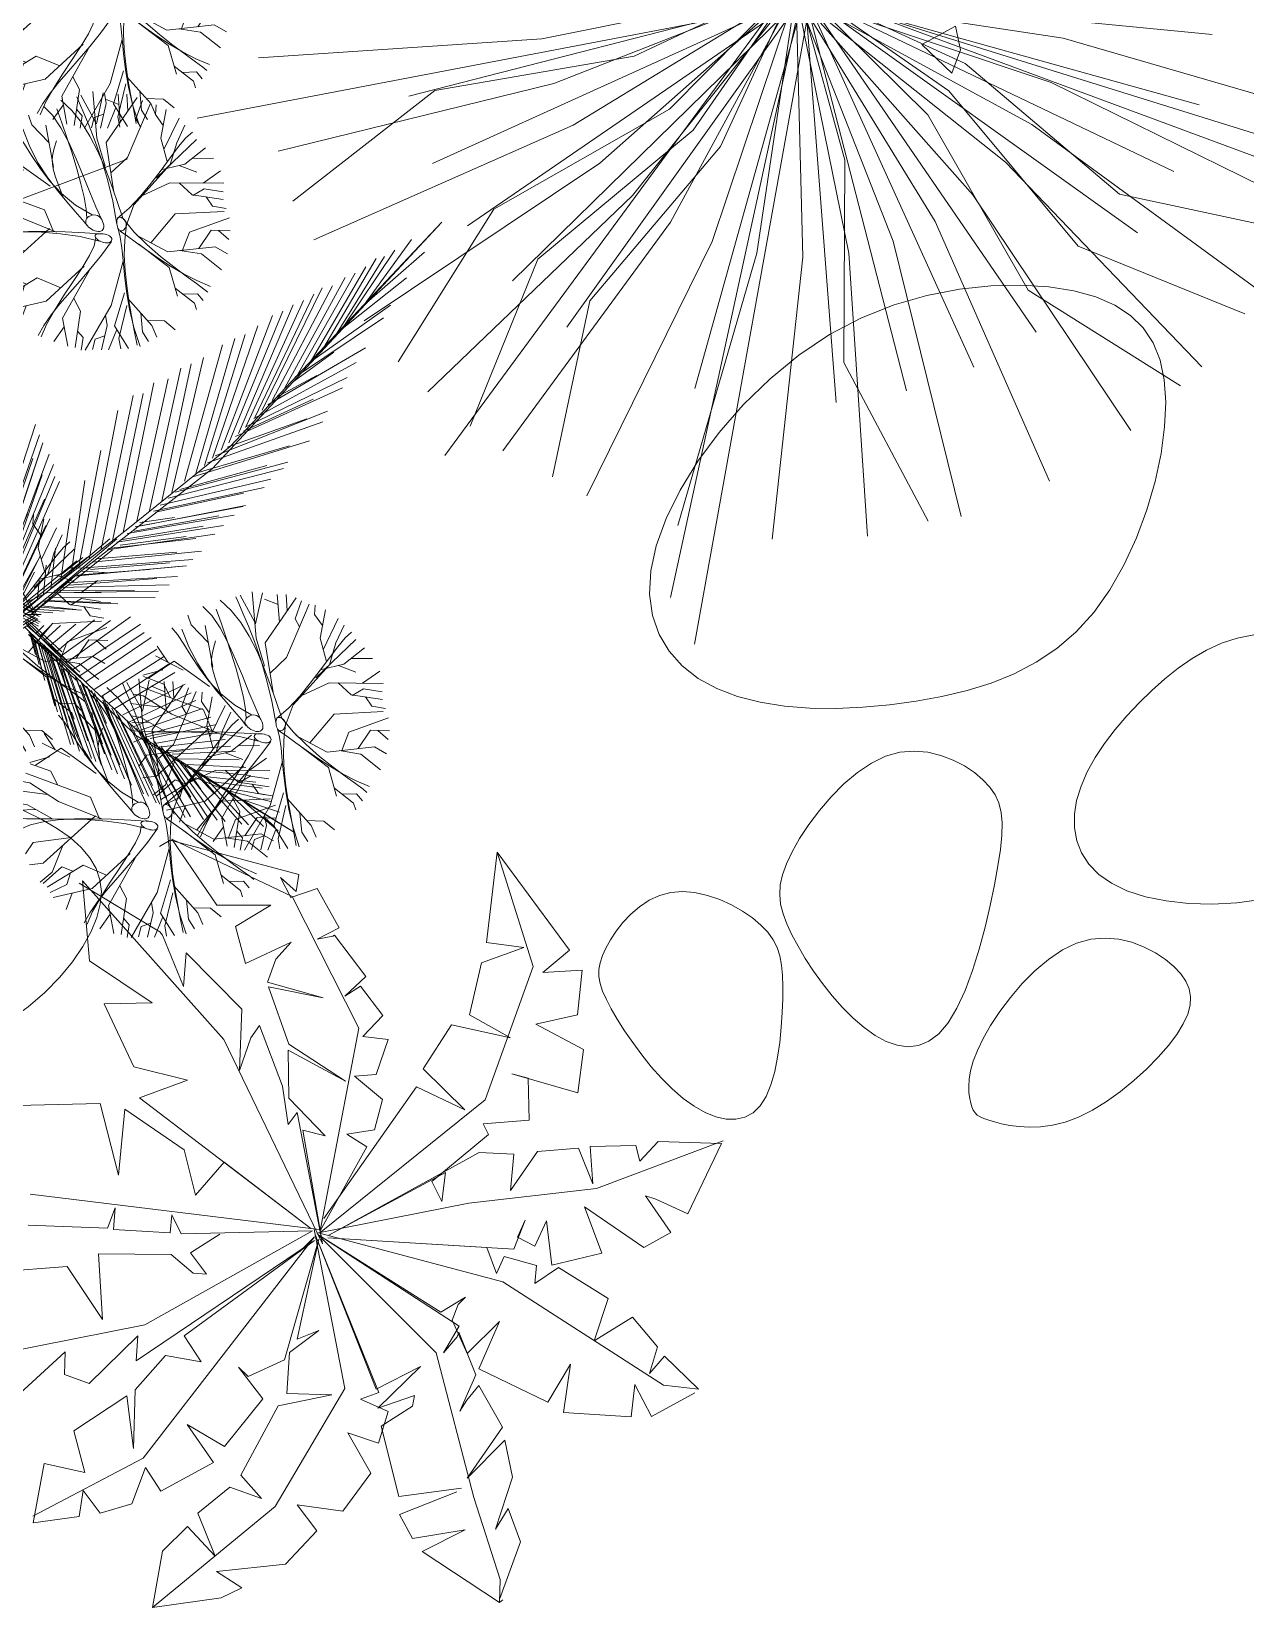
# Model space of a CAD drawing. Header units: metres. Extents: x 2 to 659295185, y -28 to 1124222152.
# Drawn here: x 658247.722 to 658248.291, y 1124143.323 to 1124144.062 of the extents above; entities that cross this region are included whole.
import ezdxf

# ---------------------------------------------------------------- set-up
doc = ezdxf.new("R2010")
doc.units = ezdxf.units.M
doc.header["$MEASUREMENT"] = 0
doc.linetypes.add('0', pattern=[0])
doc.layers.get('0').update_dxf_attribs({"linetype": 'CONTINUOUS'})
doc.layers.add('DPIC_Poligonal P2', color=7, linetype='CONTINUOUS', lineweight=50, true_color=0xcb6291)

# ---------------------------------------------------------------- blocks, each defined once
blk = doc.blocks.new('FRESNO2')
at = {"color": 104, "linetype": '0', "lineweight": 0}
for p, q in [((-0.504, 1.184), (-0.502, 1.536)), ((-0.033, 1.482), (-0.01, 1.605)), ((0.095, 1.53), (0.146, 1.61)), ((0.547, 1.358), (0.55, 1.55)), ((-0.908, 1.166), (-0.896, 1.356)), ((-0.7, 1.27), (-0.729, 1.463)), ((0.096, 1.329), (-0.033, 1.482)), ((0.096, 1.19), (0.095, 1.53)), ((0.689, 1.168), (0.547, 1.358)), ((0.704, 1.26), (0.789, 1.415)), ((0.856, 1.214), (0.908, 1.36)), ((-0.637, 0.866), (-1.138, 1.175)), ((-0.847, 1.083), (-1.004, 1.296)), ((-0.539, 1.107), (-0.847, 1.083)), ((-0.234, 0.798), (-0.7, 1.27)), ((-0.353, 0.918), (-0.504, 1.184)), ((-0.077, 0.948), (0.165, 1.285)), ((0.619, 0.765), (0.704, 1.26)), ((0.665, 1.029), (0.856, 1.214)), ((1.031, 0.855), (1.156, 1.203)), ((1.133, 1.013), (1.229, 1.121)), ((-1.236, 0.649), (-1.367, 0.88)), ((-1.066, 0.57), (-1.284, 0.948)), ((-1.12, 0.892), (-1.211, 1.061)), ((-1.166, 0.743), (-1.12, 0.892)), ((-0.71, 0.549), (-1.161, 1.062)), ((-0.379, 0.945), (-0.637, 0.866)), ((-0.068, 0.411), (-0.077, 0.948)), ((0.705, 0.813), (1.133, 1.013)), ((1.051, 0.911), (1.346, 0.999)), ((1.091, 0.772), (1.406, 0.921)), ((-1.29, 0.59), (-1.571, 0.673)), ((-1.006, 0.225), (-1.466, 0.816)), ((-0.147, 0.315), (-0.234, 0.798)), ((0.585, 0.677), (1.031, 0.855)), ((0.838, 0.641), (1.548, 0.747)), ((0.993, 0.664), (1.091, 0.772)), ((1.225, 0.835), (1.344, 0.762)), ((1.344, 0.762), (1.48, 0.819)), ((1.43, 0.616), (1.585, 0.701)), ((-1.458, 0.253), (-1.648, 0.487)), ((-1.065, 0.585), (-1.236, 0.649)), ((-1.084, 0.325), (-1.066, 0.57)), ((-0.187, 0.532), (-0.71, 0.549)), ((0.252, 0.393), (0.838, 0.641)), ((1.166, 0.36), (1.607, 0.611)), ((1.395, 0.224), (1.655, 0.522)), ((1.407, 0.497), (1.43, 0.616)), ((-1.337, 0.225), (-1.693, 0.309)), ((-1.275, 0.176), (-1.353, 0.425)), ((-1.084, 0.025), (-1.337, 0.225)), ((-0.632, 0.037), (-1.006, 0.225)), ((0.651, 0.106), (1.395, 0.224)), ((1.086, 0.175), (1.166, 0.36)), ((1.476, 0.317), (1.725, 0.329)), ((-0.945, 0.036), (-1.708, 0.141)), ((-1.214, 0.011), (-1.414, -0.259)), ((0.641, 0.01), (1.352, -0.104)), ((-1.316, -0.127), (-1.788, -0.233)), ((1.081, -0.06), (1.177, -0.403)), ((1.352, -0.104), (1.787, -0.45)), ((1.575, -0.281), (1.805, -0.203)), ((-1.414, -0.259), (-1.772, -0.446)), ((-1.572, -0.342), (-1.627, -0.524)), ((-0.42, -0.303), (-0.892, -0.818)), ((1.177, -0.403), (1.727, -0.604)), ((1.37, -0.474), (1.53, -0.413)), ((1.53, -0.413), (1.758, -0.525)), ((-1.627, -0.524), (-1.735, -0.598)), ((-0.916, -0.458), (-1.692, -0.671)), ((-1.362, -0.581), (-1.409, -0.698)), ((-0.604, -0.503), (-0.916, -0.458)), ((-0.628, -0.624), (-0.864, -0.957)), ((0.532, -0.623), (0.372, -0.91)), ((0.51, -0.587), (0.694, -1.218)), ((1.332, -0.46), (1.379, -0.617)), ((1.379, -0.617), (1.72, -0.678)), ((-1.409, -0.698), (-1.664, -0.784)), ((-0.892, -0.818), (-1.651, -0.869)), ((-1.428, -0.854), (-1.6, -1.007)), ((-1.238, -0.841), (-1.523, -1.105)), ((0.533, -0.694), (1.5, -0.854)), ((0.978, -0.768), (1.359, -1.14)), ((1.137, -0.794), (1.519, -0.679)), ((1.5, -0.854), (1.637, -0.988)), ((1.519, -0.679), (1.731, -0.723)), ((-1.418, -1.008), (-1.362, -1.201)), ((-1.015, -1.086), (-1.411, -1.279)), ((-0.864, -0.957), (-1.334, -1.402)), ((0.372, -0.91), (0.669, -1.819)), ((-1.026, -1.111), (-1.194, -1.501)), ((-0.172, -1.18), (-0.562, -1.624)), ((0.694, -1.218), (0.74, -1.692)), ((0.936, -1.133), (0.998, -1.529)), ((1.359, -1.14), (1.549, -1.127)), ((-0.402, -1.442), (-0.448, -1.78)), ((0.114, -1.476), (0.2, -1.902)), ((0.524, -1.375), (0.432, -1.566)), ((0.712, -1.399), (0.932, -1.762)), ((0.978, -1.401), (1.133, -1.579)), ((0.998, -1.529), (1.062, -1.647)), ((0.16, -1.704), (0.077, -1.964)), ((0.287, -1.701), (0.517, -1.871)), ((0.432, -1.566), (0.527, -1.854)), ((0.74, -1.692), (0.804, -1.81)), ((-0.448, -1.78), (-0.524, -1.899))]:
    blk.add_line(p, q, dxfattribs=at)
at = {"color": 100, "linetype": '0', "lineweight": 0}
for points in [[(-0.049, 0.1), (-0.059, 0.225), (-0.066, 0.379), (-0.074, 0.555), (-0.085, 0.747), (-0.103, 0.949), (-0.131, 1.156), (-0.171, 1.362), (-0.226, 1.56)], [(-0.213, 0.015), (-0.163, 0.255), (-0.134, 0.506), (-0.122, 0.756), (-0.122, 0.993), (-0.128, 1.206), (-0.136, 1.382), (-0.141, 1.512), (-0.139, 1.582)], [(-0.175, 0.11), (0.009, 0.226), (0.18, 0.355), (0.34, 0.495), (0.492, 0.644), (0.637, 0.797), (0.776, 0.955), (0.913, 1.113), (1.049, 1.269)], [(-0.058, 0.057), (0.013, 0.152), (0.117, 0.261), (0.246, 0.386), (0.394, 0.528), (0.554, 0.691), (0.719, 0.874), (0.883, 1.081), (1.038, 1.313)], [(-0.157, 0.12), (-0.454, 0.023), (-1.207, 0.071), (-1.502, -0.047), (-1.764, -0.111)], [(-0.166, -0.042), (-0.379, -0.001), (-0.606, 0.019), (-0.839, 0.023), (-1.067, 0.019), (-1.282, 0.011), (-1.475, 0.007), (-1.635, 0.011), (-1.753, 0.031)], [(-0.098, 0.003), (-0.314, -0.241), (-0.504, -0.486), (-0.67, -0.723), (-0.811, -0.946), (-0.928, -1.146), (-1.021, -1.315), (-1.092, -1.447), (-1.14, -1.534)], [(-0.213, 0.015), (-0.353, -0.202), (-0.489, -0.416), (-0.616, -0.629), (-0.729, -0.84), (-0.825, -1.05), (-0.9, -1.259), (-0.948, -1.468), (-0.966, -1.677)], [(0.136, 0.094), (0.373, 0.102), (0.607, 0.1), (0.836, 0.091), (1.055, 0.08), (1.264, 0.072), (1.459, 0.071), (1.637, 0.081), (1.795, 0.107)], [(0.248, -0.105), (0.333, -0.058), (0.482, -0.025), (0.678, 0), (0.904, 0.021), (1.144, 0.042), (1.382, 0.068), (1.601, 0.103), (1.784, 0.151)], [(-0.019, -0.208), (-0.105, -0.376), (-0.213, -0.57), (-0.335, -0.782), (-0.457, -1.004), (-0.571, -1.226), (-0.665, -1.44), (-0.728, -1.638), (-0.749, -1.809)], [(0.112, -0.038), (0.274, -0.269), (0.434, -0.492), (0.592, -0.703), (0.748, -0.896), (0.899, -1.067), (1.047, -1.21), (1.19, -1.322), (1.327, -1.396)], [(0.238, -0.042), (0.355, -0.29), (0.493, -0.526), (0.643, -0.749), (0.795, -0.953), (0.938, -1.135), (1.062, -1.292), (1.159, -1.42), (1.218, -1.515)], [(0.096, -0.375), (0.002, -0.461), (-0.108, -0.584), (-0.228, -0.737), (-0.355, -0.911), (-0.484, -1.097), (-0.61, -1.287), (-0.728, -1.472), (-0.835, -1.645)], [(0.176, -0.308), (0.15, -0.415), (0.123, -0.559), (0.092, -0.734), (0.05, -0.934), (-0.006, -1.151), (-0.084, -1.38), (-0.188, -1.613), (-0.323, -1.844)], [(0.013, -0.345), (0.051, -0.612), (0.047, -0.865), (0.012, -1.102), (-0.045, -1.321), (-0.11, -1.519), (-0.173, -1.694), (-0.223, -1.844), (-0.248, -1.965)]]:
    blk.add_lwpolyline(points, dxfattribs=at)
for points in [[(-0.169, -0.039), (-0.153, -0.036), (-0.137, -0.028), (-0.119, -0.016), (-0.102, -0.001), (-0.087, 0.015), (-0.073, 0.032), (-0.062, 0.05), (-0.055, 0.066), (-0.053, 0.081), (-0.054, 0.094), (-0.059, 0.104), (-0.067, 0.113), (-0.077, 0.12), (-0.089, 0.125), (-0.103, 0.128), (-0.117, 0.128), (-0.131, 0.127), (-0.145, 0.123), (-0.159, 0.117), (-0.172, 0.109), (-0.184, 0.099), (-0.194, 0.088), (-0.202, 0.075), (-0.208, 0.06), (-0.212, 0.043), (-0.213, 0.026), (-0.211, 0.01), (-0.208, -0.006), (-0.201, -0.019), (-0.193, -0.03), (-0.182, -0.037)], [(0.094, 0.025), (0.098, 0.004), (0.105, -0.018), (0.115, -0.041), (0.128, -0.064), (0.142, -0.085), (0.157, -0.104), (0.171, -0.119), (0.186, -0.13), (0.198, -0.136), (0.21, -0.136), (0.22, -0.133), (0.228, -0.125), (0.234, -0.113), (0.238, -0.099), (0.239, -0.082), (0.239, -0.063), (0.236, -0.043), (0.23, -0.021), (0.223, 0), (0.214, 0.02), (0.203, 0.04), (0.191, 0.057), (0.178, 0.071), (0.165, 0.081), (0.151, 0.087), (0.138, 0.089), (0.125, 0.087), (0.114, 0.081), (0.104, 0.072), (0.098, 0.059), (0.094, 0.044)], [(-0.025, -0.282), (-0.015, -0.305), (-0.001, -0.326), (0.018, -0.343), (0.039, -0.357), (0.062, -0.367), (0.085, -0.372), (0.108, -0.373), (0.128, -0.368), (0.144, -0.358), (0.158, -0.343), (0.168, -0.324), (0.174, -0.303), (0.178, -0.279), (0.179, -0.254), (0.177, -0.228), (0.172, -0.203), (0.165, -0.179), (0.156, -0.157), (0.144, -0.138), (0.131, -0.122), (0.116, -0.11), (0.099, -0.103), (0.082, -0.102), (0.064, -0.106), (0.045, -0.116), (0.027, -0.132), (0.01, -0.153), (-0.005, -0.176), (-0.017, -0.202), (-0.024, -0.229), (-0.027, -0.256)]]:
    blk.add_lwpolyline(points, close=True, dxfattribs=at)
at = {"color": 3, "linetype": '0', "lineweight": 0}
blk.add_lwpolyline([(0.075, -0.814), (-0.012, -0.96), (-0.082, -1.071), (-0.14, -1.154), (-0.193, -1.215), (-0.247, -1.261), (-0.309, -1.299), (-0.386, -1.334), (-0.484, -1.374)], dxfattribs=at)
at = {"color": 104, "linetype": '0', "lineweight": 0}
blk.add_lwpolyline([(0.065, -1.049), (0.093, -1.65), (0.496, -1.784)], dxfattribs=at)
blk = doc.blocks.new('PIEDRA5')
at = {"color": 42, "linetype": '0', "lineweight": 0}
for points in [[(-0.2059, -0.0848), (-0.1749, -0.0496), (-0.1463, -0.0135), (-0.1208, 0.0238), (-0.0988, 0.0625), (-0.0807, 0.1029), (-0.0671, 0.1452), (-0.0585, 0.1897), (-0.0554, 0.2367), (-0.058, 0.2862), (-0.0659, 0.3373), (-0.0785, 0.3887), (-0.095, 0.4394), (-0.1149, 0.4882), (-0.1375, 0.5338), (-0.1621, 0.5752), (-0.1881, 0.6112), (-0.2149, 0.6408), (-0.2426, 0.6638), (-0.2715, 0.6803), (-0.3017, 0.6902), (-0.3335, 0.6937), (-0.367, 0.6907), (-0.4024, 0.6812), (-0.44, 0.6653), (-0.4798, 0.643), (-0.5208, 0.6146), (-0.5621, 0.5804), (-0.6025, 0.5407), (-0.6409, 0.4957), (-0.6764, 0.4459), (-0.7078, 0.3915), (-0.734, 0.3327), (-0.7542, 0.2701), (-0.7684, 0.205), (-0.7769, 0.1389), (-0.78, 0.0732), (-0.7778, 0.0094), (-0.7707, -0.0509), (-0.7589, -0.1063), (-0.7426, -0.1554), (-0.7222, -0.1968), (-0.698, -0.2307), (-0.6705, -0.2571), (-0.6402, -0.2765), (-0.6074, -0.2891), (-0.5727, -0.2951), (-0.5365, -0.2948), (-0.4992, -0.2885), (-0.4613, -0.2765), (-0.423, -0.2594), (-0.3848, -0.2377), (-0.347, -0.2123), (-0.3099, -0.1836), (-0.2737, -0.1524), (-0.239, -0.1192)], [(0.1125, 0.1917), (0.1178, 0.2225), (0.1247, 0.2524), (0.1334, 0.2812), (0.1443, 0.3089), (0.1577, 0.3351), (0.174, 0.3598), (0.1936, 0.3829), (0.2167, 0.4042), (0.2435, 0.4235), (0.2733, 0.4407), (0.3053, 0.4557), (0.3385, 0.4682), (0.3722, 0.4783), (0.4053, 0.4856), (0.4371, 0.4901), (0.4667, 0.4917), (0.4932, 0.4901), (0.5168, 0.4853), (0.5374, 0.4772), (0.5552, 0.4656), (0.5703, 0.4506), (0.5827, 0.4319), (0.5926, 0.4095), (0.6, 0.3833), (0.605, 0.3534), (0.6074, 0.3202), (0.6069, 0.2845), (0.6031, 0.2469), (0.5958, 0.2081), (0.5848, 0.1689), (0.5696, 0.1298), (0.55, 0.0917), (0.5259, 0.055), (0.498, 0.0204), (0.4672, -0.0116), (0.4344, -0.0406), (0.4003, -0.0661), (0.366, -0.0876), (0.3323, -0.1046), (0.3, -0.1167), (0.2699, -0.1234), (0.2423, -0.1249), (0.217, -0.1217), (0.1943, -0.1141), (0.1741, -0.1023), (0.1564, -0.0868), (0.1415, -0.0678), (0.1292, -0.0458), (0.1196, -0.0211), (0.1125, 0.0059), (0.1078, 0.0348), (0.1052, 0.0651), (0.1046, 0.0964), (0.1057, 0.1282), (0.1084, 0.1601)], [(-0.1875, -0.1958), (-0.1718, -0.1745), (-0.1533, -0.1572), (-0.1328, -0.1435), (-0.1109, -0.1333), (-0.0885, -0.1263), (-0.0662, -0.122), (-0.0448, -0.1203), (-0.025, -0.1208), (-0.0073, -0.1234), (0.0085, -0.1283), (0.0229, -0.1358), (0.0365, -0.1464), (0.0496, -0.1602), (0.0629, -0.1777), (0.0767, -0.1992), (0.0917, -0.225), (0.1079, -0.2553), (0.1249, -0.2891), (0.1418, -0.3252), (0.1578, -0.3625), (0.172, -0.3998), (0.1837, -0.4359), (0.1919, -0.4697), (0.1958, -0.5), (0.1949, -0.5258), (0.1894, -0.5473), (0.1796, -0.5646), (0.1661, -0.5781), (0.1493, -0.5881), (0.1296, -0.5949), (0.1075, -0.5988), (0.0833, -0.6), (0.0576, -0.5989), (0.0309, -0.5957), (0.0037, -0.5908), (-0.0234, -0.5844), (-0.05, -0.5768), (-0.0755, -0.5684), (-0.0992, -0.5593), (-0.1208, -0.55), (-0.1398, -0.5405), (-0.1562, -0.5306), (-0.1703, -0.5197), (-0.1823, -0.5073), (-0.1923, -0.493), (-0.2005, -0.4762), (-0.2072, -0.4565), (-0.2125, -0.4333), (-0.2166, -0.4066), (-0.2191, -0.3769), (-0.22, -0.3454), (-0.2188, -0.313), (-0.2152, -0.2809), (-0.209, -0.2499), (-0.1999, -0.2212)], [(0.2875, -0.2458), (0.3032, -0.2245), (0.3217, -0.2072), (0.3422, -0.1935), (0.3641, -0.1833), (0.3865, -0.1763), (0.4088, -0.172), (0.4302, -0.1703), (0.45, -0.1708), (0.4676, -0.1734), (0.4829, -0.1781), (0.4959, -0.1852), (0.5068, -0.1948), (0.5155, -0.2071), (0.5221, -0.2224), (0.5266, -0.2408), (0.5292, -0.2625), (0.5298, -0.2875), (0.5285, -0.3152), (0.5253, -0.3447), (0.5203, -0.375), (0.5136, -0.4053), (0.5051, -0.4348), (0.495, -0.4625), (0.4833, -0.4875), (0.4701, -0.5092), (0.4558, -0.5277), (0.4408, -0.5433), (0.4255, -0.5563), (0.4105, -0.5668), (0.396, -0.5754), (0.3827, -0.5822), (0.3708, -0.5875), (0.3608, -0.5916), (0.3524, -0.5945), (0.3453, -0.5963), (0.3391, -0.5969), (0.3334, -0.5963), (0.3281, -0.5945), (0.3226, -0.5916), (0.3167, -0.5875), (0.3101, -0.5822), (0.3029, -0.5753), (0.2955, -0.5666), (0.288, -0.5557), (0.2807, -0.5423), (0.2739, -0.526), (0.2677, -0.5064), (0.2625, -0.4833), (0.2584, -0.4566), (0.2559, -0.4269), (0.255, -0.3954), (0.2562, -0.363), (0.2598, -0.3309), (0.266, -0.2999), (0.2751, -0.2712)], [(-0.3375, -0.625), (-0.3218, -0.6105), (-0.3033, -0.5984), (-0.2828, -0.5885), (-0.2609, -0.5807), (-0.2385, -0.5752), (-0.2162, -0.5717), (-0.1948, -0.5703), (-0.175, -0.5708), (-0.1573, -0.5734), (-0.1416, -0.5779), (-0.1273, -0.5845), (-0.1141, -0.5932), (-0.1014, -0.6041), (-0.0889, -0.6171), (-0.076, -0.6324), (-0.0625, -0.65), (-0.048, -0.6698), (-0.033, -0.6914), (-0.0183, -0.7142), (-0.0047, -0.7375), (0.0072, -0.7608), (0.0166, -0.7836), (0.0228, -0.8052), (0.025, -0.825), (0.0227, -0.8426), (0.0161, -0.8578), (0.0057, -0.8707), (-0.0083, -0.8813), (-0.0255, -0.8895), (-0.0453, -0.8953), (-0.0675, -0.8988), (-0.0917, -0.9), (-0.1174, -0.8989), (-0.144, -0.8958), (-0.1711, -0.891), (-0.1979, -0.8849), (-0.224, -0.8778), (-0.2487, -0.8701), (-0.2715, -0.8621), (-0.2917, -0.8542), (-0.3089, -0.8465), (-0.3233, -0.8389), (-0.3352, -0.8309), (-0.3448, -0.8224), (-0.3525, -0.8129), (-0.3585, -0.802), (-0.3631, -0.7895), (-0.3667, -0.775), (-0.3693, -0.7583), (-0.3709, -0.7398), (-0.371, -0.7202), (-0.3693, -0.7), (-0.3654, -0.6798), (-0.359, -0.6602), (-0.3499, -0.6417)]]:
    blk.add_lwpolyline(points, close=True, dxfattribs=at)
blk = doc.blocks.new('PINO1')
at = {"color": 100, "linetype": '0', "lineweight": 0}
for p, q in [((0.0005, -0.008), (0.627, 0.3957)), ((0.0061, 0), (0.9673, 0.3697)), ((0.0243, 0.0127), (1.0829, 0.3569)), ((-0.0007, -0.0059), (0.6864, 0.2829)), ((-0.0015, -0.0035), (0.7253, 0.1615)), ((-0.0019, -0.0011), (0.7425, 0.0353)), ((0.0204, 0.0115), (-0.4302, -0.5821)), ((0.0183, 0.0127), (-0.3224, -0.6501)), ((0.0159, 0.0136), (-0.2045, -0.6983)), ((0.0135, 0.0141), (-0.0799, -0.7253)), ((-0.0183, 0), (0.0192, -1.0452)), ((-0.0014, 0.0038), (0.7105, -0.2166)), ((-0.0006, 0.0061), (0.6623, -0.3346)), ((0.0007, 0.0082), (0.5943, -0.4424)), ((0.0023, 0.0101), (0.5086, -0.5368)), ((0.0063, 0.0129), (0.2951, -0.6742)), ((0.0111, 0.0141), (0.0474, -0.7303)), ((0.0183, 0.0127), (0.578, -1.0325)), ((0.0183, -0.0127), (-0.7024, -0.8472)), ((0.0183, -0.0255), (0.4928, -0.9943))]:
    blk.add_line(p, q, dxfattribs=at)
at = {"color": 104, "linetype": '0', "lineweight": 0}
for points in [[(0.0407, 0.0068), (0.4219, 0.2256), (0.8914, 0.417)], [(0.0413, 0.0007), (0.4547, 0.15), (0.9504, 0.2569)], [(0.0392, 0.0147), (0.3132, 0.0813), (0.6743, 0.0695), (0.9627, 0.2121)], [(0.0409, -0.0054), (0.474, 0.0698), (0.9807, 0.0891)], [(0.0389, 0.0068), (0.3202, 0.0248), (0.6738, -0.0495), (0.9826, 0.0408)], [(-0.0241, -0.0182), (-0.3075, -0.3542), (-0.6832, -0.6947)], [(-0.0204, -0.0232), (-0.2412, -0.4033), (-0.5521, -0.8038)], [(-0.0337, -0.0232), (-0.1588, -0.2759), (-0.4, -0.545), (-0.4761, -0.8575)], [(-0.016, -0.0275), (-0.1674, -0.4401), (-0.4041, -0.8885)], [(0.0245, -0.0207), (0.2517, -0.1877), (0.4748, -0.472), (0.7694, -0.6012)], [(0.0293, -0.0265), (0.4094, -0.2473), (0.8099, -0.5582)], [(0.0335, -0.0221), (0.4462, -0.1735), (0.8946, -0.4102)], [(0.037, -0.017), (0.4696, -0.0944), (0.9523, -0.2496)], [(0.0371, -0.0009), (0.3174, -0.032), (0.6527, -0.1666), (0.9725, -0.1313)], [(0.0394, -0.0114), (0.479, -0.0125), (0.9813, -0.0815)], [(-0.0109, -0.0309), (-0.0883, -0.4635), (-0.2436, -0.9463)], [(-0.0197, -0.0305), (-0.0508, -0.3107), (-0.1855, -0.646), (-0.1501, -0.9658)], [(-0.0053, -0.0334), (-0.0064, -0.4729), (-0.0754, -0.9752)], [(-0.012, -0.0322), (0.006, -0.3136), (-0.0683, -0.6672), (0.022, -0.9759)], [(-0.0041, -0.0325), (0.0625, -0.3065), (0.0507, -0.6677), (0.1933, -0.956)], [(0.0007, -0.0348), (0.0759, -0.4679), (0.0951, -0.9746)], [(0.0068, -0.0352), (0.1561, -0.4487), (0.263, -0.9443)], [(0.0188, -0.0329), (0.3005, -0.3703), (0.5705, -0.7995)], [(0.0243, -0.0302), (0.3603, -0.3135), (0.7007, -0.6893)]]:
    blk.add_lwpolyline(points, dxfattribs=at)
at = {"color": 12, "linetype": '0', "lineweight": 0}
blk.add_lwpolyline([(0.0129, -0.0346), (0.2317, -0.4158), (0.4231, -0.8853)], dxfattribs=at)
blk = doc.blocks.new('JUNIPER1')
at = {"color": 104, "linetype": 'Continuous', "lineweight": 0}
for p, q in [((0.1128, 0.8098), (0.1066, 0.9591)), ((0.1137, 0.8205), (0.1389, 0.9555)), ((0.1065, 0.7399), (0.0873, 0.9053)), ((0.1082, 0.7585), (0.0949, 0.9258)), ((0.1037, 0.7101), (0.0782, 0.8934)), ((0.1077, 0.7531), (0.1421, 0.9)), ((0.097, 0.6428), (0.0652, 0.8493)), ((0.1005, 0.6775), (0.0728, 0.8698)), ((0.0934, 0.6107), (0.0555, 0.8321)), ((0.0964, 0.6378), (0.1545, 0.818)), ((0.1, 0.6726), (0.1502, 0.8436)), ((0.0869, 0.5542), (0.0354, 0.7921)), ((0.0899, 0.5785), (0.0472, 0.8063)), ((0.0846, 0.5356), (0.0306, 0.7739)), ((0.0795, 0.4954), (0.0132, 0.7361)), ((0.082, 0.5142), (0.023, 0.7534)), ((0.0886, 0.5678), (0.162, 0.7562)), ((0.0762, 0.4714), (0.0057, 0.7157)), ((0.0843, 0.5331), (0.1657, 0.7253)), ((0.0996, 0.631), (0.1228, 0.7147)), ((0.0736, 0.4526), (-0.0041, 0.6984)), ((0.0817, 0.5116), (0.1694, 0.6944)), ((0.0704, 0.4315), (-0.013, 0.6673)), ((0.0784, 0.4875), (0.1744, 0.6742)), ((0.0921, 0.5883), (0.1249, 0.6632)), ((0.0641, 0.3915), (-0.031, 0.6242)), ((0.0675, 0.4128), (-0.0212, 0.6415)), ((0.0714, 0.4381), (0.1797, 0.6252)), ((0.0837, 0.504), (0.146, 0.6265)), ((0.0566, 0.3686), (-0.0413, 0.6015)), ((0.0685, 0.4195), (0.1847, 0.605)), ((0.0627, 0.3822), (0.1871, 0.5634)), ((0.0786, 0.4632), (0.1587, 0.5915)), ((0.0468, 0.3152), (-0.0641, 0.5402)), ((0.0516, 0.3386), (-0.0537, 0.5628)), ((0.0402, 0.2885), (-0.0738, 0.5229)), ((0.0557, 0.3424), (0.1804, 0.5099)), ((0.066, 0.396), (0.1644, 0.5346)), ((0.0343, 0.2597), (-0.08, 0.4939)), ((0.053, 0.3265), (0.1812, 0.496)), ((0.0595, 0.3518), (0.1544, 0.4819)), ((0.0276, 0.2284), (-0.0953, 0.4723)), ((0.0494, 0.308), (0.1751, 0.467)), ((0.0152, 0.1814), (-0.1105, 0.4314)), ((0.0222, 0.2049), (-0.0986, 0.4455)), ((0.0464, 0.2922), (0.1752, 0.4478)), ((0.0381, 0.25), (0.1664, 0.3974)), ((0.0457, 0.2576), (0.1693, 0.4023)), ((0.0501, 0.2928), (0.1525, 0.4169)), ((0.0098, 0.1534), (-0.1151, 0.3939)), ((0.0343, 0.2315), (0.1637, 0.376)), ((0.0293, 0.2078), (0.1604, 0.3493)), ((0.0417, 0.2426), (0.1431, 0.3579)), ((0.0043, 0.1296), (-0.0943, 0.3185)), ((0.0247, 0.1866), (0.1577, 0.3278)), ((0.0321, 0.2152), (0.1329, 0.3261)), ((-0.1444, 0.0927), (-0.2153, 0.2826)), ((0.017, 0.1524), (0.158, 0.2894)), ((0.0248, 0.1896), (0.136, 0.3007)), ((0.0373, 0.2075), (0.1204, 0.2925)), ((0.0399, 0.261), (0.0829, 0.3067)), ((-0.132, 0.0838), (-0.1976, 0.2726)), ((-0.1133, 0.0701), (-0.1843, 0.265)), ((-0.1127, 0.0686), (-0.1815, 0.2577)), ((-0.0988, 0.0594), (-0.1631, 0.2561)), ((0.0002, 0.1133), (-0.0841, 0.2589)), ((0.0135, 0.1368), (0.1553, 0.268)), ((0.0191, 0.1615), (0.1247, 0.2601)), ((-0.132, 0.0945), (-0.181, 0.2323)), ((-0.0885, 0.0516), (-0.1454, 0.2461)), ((-0.0762, 0.0425), (-0.1302, 0.2314)), ((-0.067, 0.0355), (-0.1183, 0.2292)), ((0.0036, 0.0948), (0.1528, 0.2273)), ((0.0068, 0.1121), (0.1478, 0.2465)), ((0.0079, 0.1132), (0.1533, 0.2519)), ((0.0228, 0.1405), (0.126, 0.2373)), ((-0.0969, 0.0671), (-0.1498, 0.2197)), ((-0.0245, 0.0049), (0.0159, 0.2049)), ((-0.0147, 0.0125), (0.0256, 0.2125)), ((0.0004, 0.0816), (0.1501, 0.2059)), ((0.0087, 0.1164), (0.1054, 0.2053)), ((0.011, 0.0955), (0.1256, 0.2013)), ((-0.0813, 0.0432), (-0.1196, 0.1876)), ((-0.0061, 0.0909), (-0.0625, 0.1888)), ((-0.0063, 0.0543), (0.1447, 0.1727)), ((-0.0034, 0.0661), (0.1425, 0.1855)), ((-0.0577, 0.0286), (-0.0903, 0.1661)), ((-0.0602, 0.0338), (-0.0887, 0.1525)), ((-0.0312, 0.0038), (0.0052, 0.1544)), ((-0.0045, 0.0715), (0.108, 0.1597)), ((0.013, 0.1289), (0.0538, 0.1569)), ((-0.0112, 0.0696), (-0.0495, 0.1314)), ((-0.0355, 0.0047), (-0.0057, 0.1374)), ((-0.0104, 0.0117), (0.0097, 0.1201)), ((-0.0091, 0.0425), (0.0994, 0.1227)), ((-0.0055, 0.0469), (0.0881, 0.1163)), ((0.0923, -0.0174), (0.1316, 0.1182)), ((0.1097, -0.0181), (0.1533, 0.1193)), ((-0.0452, 0.0192), (-0.0627, 0.1048)), ((-0.0501, 0.0306), (-0.0608, 0.0942)), ((-0.0153, 0.0534), (-0.0437, 0.0973)), ((0.0769, -0.016), (0.1074, 0.0909)), ((0.126, -0.0208), (0.1681, 0.1114)), ((0.1412, -0.0221), (0.1836, 0.1122)), ((0.1612, -0.0236), (0.2043, 0.1024)), ((0.1794, -0.0246), (0.2227, 0.1012)), ((0.1969, -0.0265), (0.2376, 0.0954)), ((0.2117, -0.0274), (0.2556, 0.0898)), ((0.2299, -0.0275), (0.2829, 0.0847)), ((-0.0405, 0.0176), (-0.0525, 0.0745)), ((-0.0183, 0.0402), (-0.0372, 0.0686)), ((-0.013, 0.0266), (0.0555, 0.0737)), ((-0.0048, 0.0355), (0.0469, 0.0681)), ((0.0661, -0.0148), (0.0843, 0.0745)), ((0.2463, -0.0308), (0.301, 0.0791)), ((0.259, -0.0307), (0.3159, 0.0733)), ((0.2702, -0.0306), (0.3341, 0.0699)), ((0.2829, -0.0304), (0.3554, 0.0667)), ((0.2939, -0.0301), (0.3703, 0.0609)), ((0.308, -0.0296), (0.3854, 0.0574)), ((-0.0096, 0.0158), (-0.0514, 0.0358)), ((-0.0005, 0.0165), (-0.0305, 0.0292)), ((-0.0156, 0.0151), (0.0183, 0.0377)), ((0.0368, -0.0111), (0.043, 0.0289)), ((0.0508, -0.0126), (0.0632, 0.0473)), ((0.3191, -0.0292), (0.4003, 0.0516)), ((0.3314, -0.0285), (0.4154, 0.048)), ((0.3422, -0.028), (0.4277, 0.0465)), ((0.3562, -0.0272), (0.4424, 0.0385)), ((0.3746, -0.0258), (0.4606, 0.0351)), ((0.3929, -0.0245), (0.4755, 0.0294)), ((-0.0089, 0.0174), (-0.1587, -0.0148)), ((-0.012, 0.0211), (-0.1522, -0.0032)), ((0.0038, 0.012), (-0.146, -0.0202)), ((0.0102, 0.0069), (-0.1077, -0.0125)), ((-0.012, 0.0211), (-0.0917, 0.0023)), ((0.0133, 0.0032), (-0.0886, -0.0158)), ((-0.0009, 0.0123), (-0.0431, -0.0995)), ((0.0039, 0.0131), (-0.0307, -0.0847)), ((-0.019, 0.0045), (0.0039, 0.0225)), ((-0.0112, 0.0003), (0.0743, -0.0067)), ((0.0176, -0.0092), (0.0196, 0.0103)), ((0.0262, -0.0099), (0.0297, 0.0195)), ((0.4125, -0.0228), (0.4906, 0.0258)), ((0.4309, -0.0211), (0.5059, 0.0244)), ((0.4476, -0.0195), (0.5177, 0.0185)), ((0.458, -0.0184), (0.5328, 0.0149)), ((0.4865, -0.0154), (0.5571, 0.0097)), ((-0.004, -0.0088), (0.1219, -0.0156)), ((0.0061, -0.0158), (0.132, -0.0226)), ((0.0068, -0.0147), (0.04, -0.0398)), ((0.0085, -0.0195), (0.1259, -0.0305)), ((0.0085, -0.0195), (0.0756, -0.0217)), ((0.0117, -0.0163), (0.0568, -0.0497)), ((0.0142, -0.0154), (0.082, -0.0659)), ((0.024, -0.021), (0.0737, -0.0595)), ((0.0247, -0.0165), (0.1348, -0.0958)), ((0.0292, -0.0189), (0.1244, -0.0873)), ((0.0324, -0.0173), (0.1891, -0.1267)), ((0.0402, -0.0181), (0.194, -0.1232)), ((0.0422, -0.0165), (0.1589, -0.098)), ((0.0504, -0.0191), (0.2091, -0.1267)), ((0.059, -0.02), (0.2216, -0.1261)), ((0.0641, -0.0261), (0.1911, -0.1071)), ((0.0697, -0.0204), (0.228, -0.1195)), ((0.071, -0.0212), (0.2342, -0.1233)), ((0.0731, -0.0214), (0.18, -0.0898)), ((0.0821, -0.0234), (0.1225, -0.0534)), ((0.0864, -0.0227), (0.2435, -0.1228)), ((0.0965, -0.0235), (0.2559, -0.1221)), ((0.1023, -0.024), (0.2198, -0.0984)), ((0.1185, -0.0253), (0.2749, -0.1168)), ((0.12, -0.025), (0.2473, -0.1024)), ((0.132, -0.0263), (0.2874, -0.1162)), ((0.1376, -0.0277), (0.258, -0.0965)), ((0.1471, -0.0273), (0.3029, -0.1154)), ((0.1588, -0.028), (0.3153, -0.1147)), ((0.1655, -0.028), (0.216, -0.0576)), ((0.35, -0.0275), (0.4915, -0.0633)), ((0.3626, -0.0277), (0.4212, -0.045)), ((0.3901, -0.0247), (0.5176, -0.0489)), ((0.4097, -0.023), (0.5275, -0.0419)), ((0.455, -0.0187), (0.5505, -0.0276)), ((0.4925, -0.0147), (0.5761, -0.0176)), ((0.0942, -0.0299), (0.2092, -0.1026)), ((0.1371, -0.033), (0.2332, -0.0906)), ((0.1575, -0.032), (0.2805, -0.1007)), ((0.1675, -0.0333), (0.3196, -0.1165)), ((0.1853, -0.0293), (0.3461, -0.1153)), ((0.1879, -0.0322), (0.316, -0.1006)), ((0.195, -0.0297), (0.3556, -0.1127)), ((0.2066, -0.0301), (0.3741, -0.1139)), ((0.2163, -0.0303), (0.3805, -0.1114)), ((0.2234, -0.0322), (0.3497, -0.0936)), ((0.2407, -0.0308), (0.4115, -0.1098)), ((0.2497, -0.0317), (0.3825, -0.0948)), ((0.2631, -0.0307), (0.4308, -0.1023)), ((0.2742, -0.0306), (0.4376, -0.0954)), ((0.2914, -0.0332), (0.4072, -0.0825)), ((0.3034, -0.0298), (0.4587, -0.0845)), ((0.3151, -0.032), (0.4165, -0.0673)), ((0.3176, -0.0293), (0.4655, -0.0777)), ((0.33, -0.0286), (0.4785, -0.0705)), ((0.3887, -0.0282), (0.4455, -0.0363))]:
    blk.add_line(p, q, dxfattribs=at)
at = {"color": 100, "linetype": 'Continuous', "lineweight": 0}
for p, q in [((-0.0104, 0.0117), (0.0318, 0.1922)), ((-0.0128, 0.0213), (0.0326, 0.0529)), ((-0.0089, -0.0034), (0.0898, -0.0134))]:
    blk.add_line(p, q, dxfattribs=at)
for points in [[(0.1296, 1.017), (0.0822, 0.4677), (0.0305, 0.2388), (-0.0283, -0.0013)], [(0.1296, 1.017), (0.0817, 0.4163), (-0.0198, -0.0013)], [(-0.7117, -0.1912), (-0.3241, -0.0354), (0.0034, 0.0178)], [(-0.7117, -0.1912), (-0.3542, -0.0517), (-0.178, -0.0193), (0.0107, 0.0109)], [(-0.1903, -0.712), (-0.1323, -0.3326), (-0.0723, -0.1638), (-0.0041, 0.0147)], [(0.6008, -0.0017), (0.296, -0.0356), (0.1483, -0.0232), (-0.0096, -0.0064)], [(0.6008, -0.0017), (0.27, -0.042), (-0.004, -0.0135)]]:
    blk.add_lwpolyline(points, dxfattribs=at)
blk = doc.blocks.new('ARREGLO8')
at = {"color": 104, "linetype": 'Continuous', "lineweight": 0}
blk.add_lwpolyline([(0.05308, 0.23959), (0.05553, 0.26538), (0.0408, 0.26069), (0.03097, 0.24897)], close=True, dxfattribs=at)

msp = doc.modelspace()

# ---------------------------------------------------------------- linework, layer by layer
at = {"layer": 'DPIC_Poligonal P2', "color": 3, "lineweight": 9}
for p, q in [((658247.70739, 1124143.97974), (658247.76681, 1124144.00205)), ((658247.78694, 1124143.68251), (658247.78193, 1124143.67958)), ((658247.84738, 1124143.66641), (658247.78694, 1124143.68251)), ((658247.80888, 1124143.65202), (658247.7877, 1124143.68309)), ((658247.7877, 1124143.68309), (658247.84429, 1124143.6562)), ((658247.9404, 1124143.67698), (658247.93543, 1124143.6346)), ((658247.97435, 1124143.63097), (658247.9404, 1124143.67698)), ((658247.9573, 1124143.62326), (658247.9404, 1124143.67698)), ((658247.78216, 1124143.63958), (658247.74435, 1124143.66239)), ((658247.74916, 1124143.62588), (658247.74587, 1124143.66355)), ((658247.74587, 1124143.66355), (658247.81213, 1124143.589)), ((658247.83874, 1124143.66509), (658247.84616, 1124143.65849)), ((658247.84352, 1124143.65562), (658247.83874, 1124143.66509)), ((658247.85599, 1124143.65984), (658247.84352, 1124143.65562)), ((658247.84616, 1124143.65849), (658247.84738, 1124143.66641)), ((658247.86631, 1124143.64149), (658247.85599, 1124143.65984)), ((658247.83419, 1124143.65203), (658247.80888, 1124143.65202)), ((658247.81764, 1124143.64208), (658247.83419, 1124143.65203)), ((658247.84429, 1124143.6562), (658247.87556, 1124143.59437)), ((658247.78342, 1124143.63792), (658247.78216, 1124143.63958)), ((658247.7932, 1124143.61392), (658247.78342, 1124143.63792)), ((658247.82238, 1124143.62472), (658247.81764, 1124143.64208)), ((658247.85587, 1124143.63618), (658247.86631, 1124143.64149)), ((658247.86333, 1124143.63748), (658247.85587, 1124143.63618)), ((658247.86409, 1124143.63806), (658247.86333, 1124143.63748)), ((658247.87881, 1124143.61867), (658247.86409, 1124143.63806)), ((658247.79447, 1124143.62972), (658247.7932, 1124143.61392)), ((658247.82058, 1124143.60327), (658247.79447, 1124143.62972)), ((658247.84367, 1124143.63478), (658247.82238, 1124143.62472)), ((658247.83652, 1124143.62673), (658247.84367, 1124143.63478)), ((658247.95294, 1124143.63218), (658247.9331, 1124143.62497)), ((658247.93543, 1124143.6346), (658247.95294, 1124143.63218)), ((658247.96177, 1124143.62055), (658247.97435, 1124143.63097)), ((658247.77852, 1124143.60626), (658247.74916, 1124143.62588)), ((658247.83266, 1124143.61594), (658247.83652, 1124143.62673)), ((658247.9331, 1124143.62497), (658247.92748, 1124143.60062)), ((658247.93482, 1124143.56079), (658247.9573, 1124143.62326)), ((658247.8587, 1124143.60864), (658247.83266, 1124143.61594)), ((658247.86894, 1124143.60943), (658247.87881, 1124143.61867)), ((658247.98032, 1124143.62153), (658247.96177, 1124143.62055)), ((658247.9781, 1124143.60064), (658247.98032, 1124143.62153)), ((658247.83316, 1124143.6137), (658247.8587, 1124143.60864)), ((658247.84268, 1124143.58687), (658247.83316, 1124143.6137)), ((658247.87625, 1124143.61411), (658247.86894, 1124143.60943)), ((658247.88676, 1124143.60026), (658247.87625, 1124143.61411)), ((658247.756, 1124143.60575), (658247.77852, 1124143.60626)), ((658247.76999, 1124143.57621), (658247.756, 1124143.60575)), ((658247.81951, 1124143.57452), (658247.82058, 1124143.60327)), ((658247.87732, 1124143.59047), (658247.88676, 1124143.60026)), ((658247.92748, 1124143.60062), (658247.94656, 1124143.58978)), ((658247.95852, 1124143.59625), (658247.9781, 1124143.60064)), ((658247.82884, 1124143.59557), (658247.82475, 1124143.58985)), ((658247.83962, 1124143.56708), (658247.82884, 1124143.59557)), ((658247.87556, 1124143.59437), (658247.85731, 1124143.49932)), ((658247.91899, 1124143.59592), (658247.90568, 1124143.57534)), ((658247.94656, 1124143.58978), (658247.91899, 1124143.59592)), ((658247.98081, 1124143.58436), (658247.95852, 1124143.59625)), ((658247.81213, 1124143.589), (658247.85838, 1124143.49315)), ((658247.82475, 1124143.58985), (658247.81951, 1124143.57452)), ((658247.86917, 1124143.56944), (658247.84268, 1124143.58687)), ((658247.88924, 1124143.58905), (658247.87732, 1124143.59047)), ((658247.88366, 1124143.57259), (658247.88924, 1124143.58905)), ((658247.84264, 1124143.56152), (658247.84241, 1124143.58405)), ((658247.84241, 1124143.58405), (658247.86917, 1124143.56944)), ((658247.97817, 1124143.56402), (658247.98081, 1124143.58436)), ((658247.79519, 1124143.57002), (658247.76999, 1124143.57621)), ((658247.87341, 1124143.57179), (658247.88366, 1124143.57259)), ((658247.88657, 1124143.56082), (658247.87341, 1124143.57179)), ((658247.90568, 1124143.57534), (658247.92514, 1124143.55606)), ((658247.94732, 1124143.5729), (658247.97817, 1124143.56402)), ((658247.95493, 1124143.57082), (658247.94732, 1124143.5729)), ((658247.95542, 1124143.55111), (658247.95493, 1124143.57082)), ((658247.77263, 1124143.56163), (658247.79519, 1124143.57002)), ((658247.84241, 1124143.54912), (658247.83962, 1124143.56708)), ((658247.90251, 1124143.56682), (658247.85904, 1124143.50499)), ((658247.92514, 1124143.55606), (658247.90251, 1124143.56682)), ((658247.71505, 1124143.55807), (658247.75417, 1124143.55896)), ((658247.75417, 1124143.55896), (658247.7628, 1124143.52535)), ((658247.7628, 1124143.52535), (658247.76575, 1124143.5564)), ((658247.76575, 1124143.5564), (658247.79351, 1124143.53731)), ((658247.85292, 1124143.50035), (658247.77263, 1124143.56163)), ((658247.85965, 1124143.54388), (658247.84264, 1124143.56152)), ((658247.85697, 1124143.49819), (658247.93482, 1124143.56079)), ((658247.88286, 1124143.54665), (658247.88657, 1124143.56082)), ((658247.8465, 1124143.55485), (658247.84241, 1124143.54912)), ((658247.85838, 1124143.49315), (658247.8465, 1124143.55485)), ((658247.93374, 1124143.5495), (658247.95542, 1124143.55111)), ((658247.93634, 1124143.54448), (658247.93374, 1124143.5495)), ((658247.85838, 1124143.49315), (658247.84925, 1124143.54646)), ((658247.84925, 1124143.54646), (658247.85965, 1124143.54388)), ((658247.8699, 1124143.54467), (658247.88286, 1124143.54665)), ((658247.87926, 1124143.53869), (658247.8699, 1124143.54467)), ((658247.90966, 1124143.52247), (658247.93634, 1124143.54448)), ((658247.98693, 1124143.51915), (658248.04635, 1124143.54146)), ((658248.01598, 1124143.54121), (658248.0073, 1124143.53201)), ((658248.04569, 1124143.5402), (658248.01598, 1124143.54121)), ((658247.79351, 1124143.53731), (658247.79882, 1124143.51602)), ((658247.85731, 1124143.49932), (658247.87926, 1124143.53869)), ((658247.93199, 1124143.53594), (658247.86137, 1124143.49716)), ((658247.94823, 1124143.53518), (658247.93199, 1124143.53594)), ((658247.95925, 1124143.53655), (658247.94663, 1124143.51824)), ((658247.94663, 1124143.51824), (658247.94823, 1124143.53518)), ((658247.97855, 1124143.53812), (658247.95925, 1124143.53655)), ((658247.98524, 1124143.52137), (658247.97855, 1124143.53812)), ((658248.00539, 1124143.53929), (658247.98406, 1124143.5388)), ((658247.98406, 1124143.5388), (658247.98524, 1124143.52137)), ((658248.0073, 1124143.53201), (658248.00539, 1124143.53929)), ((658248.02978, 1124143.50716), (658248.04569, 1124143.5402)), ((658247.79882, 1124143.51602), (658247.81235, 1124143.53154)), ((658247.81235, 1124143.53154), (658247.85292, 1124143.50035)), ((658247.86137, 1124143.49716), (658247.91619, 1124143.52656)), ((658247.91619, 1124143.52656), (658247.91444, 1124143.513)), ((658247.91444, 1124143.513), (658247.90966, 1124143.52247)), ((658247.92713, 1124143.51217), (658247.98693, 1124143.51915)), ((658247.85689, 1124143.49987), (658247.72128, 1124143.51652)), ((658247.85578, 1124143.49816), (658247.92713, 1124143.51217)), ((658248.01002, 1124143.51573), (658248.01484, 1124143.51415)), ((658248.02187, 1124143.49853), (658248.01002, 1124143.51573)), ((658248.01484, 1124143.51415), (658248.02978, 1124143.50716)), ((658247.7576, 1124143.50045), (658247.76112, 1124143.5101)), ((658247.76112, 1124143.5101), (658247.76039, 1124143.49995)), ((658247.78697, 1124143.49829), (658247.78777, 1124143.50676)), ((658247.78777, 1124143.50676), (658247.79213, 1124143.49785)), ((658247.94827, 1124143.49067), (658247.95359, 1124143.50431)), ((658247.95359, 1124143.50431), (658247.94999, 1124143.49635)), ((658247.98138, 1124143.51058), (658248.00914, 1124143.49149)), ((658247.98949, 1124143.48879), (658247.98138, 1124143.51058)), ((658247.72036, 1124143.50186), (658247.7576, 1124143.50045)), ((658247.76039, 1124143.49995), (658247.78697, 1124143.49829)), ((658247.85376, 1124143.49924), (658247.77507, 1124143.45521)), ((658247.79213, 1124143.49785), (658247.85376, 1124143.49924)), ((658247.79648, 1124143.48893), (658247.81033, 1124143.49769)), ((658247.85452, 1124143.49982), (658247.86897, 1124143.42522)), ((658247.88488, 1124143.42333), (658247.85502, 1124143.49758)), ((658247.85502, 1124143.49758), (658247.88361, 1124143.42499)), ((658247.92261, 1124143.4546), (658247.85621, 1124143.4976)), ((658247.85621, 1124143.4976), (658247.91172, 1124143.44196)), ((658247.85621, 1124143.4976), (658247.91401, 1124143.46117)), ((658247.85697, 1124143.49819), (658247.94303, 1124143.47534)), ((658247.9581, 1124143.49202), (658247.96349, 1124143.50397)), ((658247.96349, 1124143.50397), (658247.96601, 1124143.48319)), ((658248.00914, 1124143.49149), (658248.02187, 1124143.49853)), ((658247.85475, 1124143.49476), (658247.7711, 1124143.43822)), ((658247.85468, 1124143.49644), (658247.77434, 1124143.39266)), ((658247.7935, 1124143.44999), (658247.85475, 1124143.49476)), ((658247.8567, 1124143.49536), (658247.84068, 1124143.43867)), ((658247.84657, 1124143.44838), (658247.8567, 1124143.49536)), ((658247.84787, 1124143.48953), (658247.85468, 1124143.49644)), ((658247.86102, 1124143.49602), (658247.94827, 1124143.49067)), ((658247.93558, 1124143.49151), (658247.86102, 1124143.49602)), ((658247.94009, 1124143.47922), (658247.93558, 1124143.49151)), ((658247.94999, 1124143.49635), (658247.9581, 1124143.49202)), ((658247.69884, 1124143.4794), (658247.73864, 1124143.48255)), ((658247.73864, 1124143.48255), (658247.75519, 1124143.45758)), ((658247.75519, 1124143.45758), (658247.7534, 1124143.48852)), ((658247.7534, 1124143.48852), (658247.78742, 1124143.48816)), ((658247.78742, 1124143.48816), (658247.79771, 1124143.47938)), ((658247.80405, 1124143.47896), (658247.79648, 1124143.48893)), ((658247.94368, 1124143.48719), (658247.94009, 1124143.47922)), ((658247.9589, 1124143.48303), (658247.94368, 1124143.48719)), ((658247.95809, 1124143.47456), (658247.9589, 1124143.48303)), ((658247.96922, 1124143.48213), (658247.95809, 1124143.47456)), ((658247.96601, 1124143.48319), (658247.98949, 1124143.48879)), ((658247.99243, 1124143.46745), (658247.96922, 1124143.48213)), ((658247.79771, 1124143.47938), (658247.80405, 1124143.47896)), ((658247.94303, 1124143.47534), (658248.01839, 1124143.42691)), ((658247.91401, 1124143.46117), (658247.92556, 1124143.46819)), ((658247.92556, 1124143.46819), (658247.92216, 1124143.46473)), ((658247.98581, 1124143.44758), (658247.99243, 1124143.46745)), ((658247.92216, 1124143.46473), (658247.91933, 1124143.45734)), ((658247.77507, 1124143.45521), (658247.70805, 1124143.44186)), ((658247.8429, 1124143.4421), (658247.85666, 1124143.45255)), ((658247.85666, 1124143.45255), (658247.84657, 1124143.44838)), ((658247.91527, 1124143.44204), (658247.92261, 1124143.4546)), ((658247.91933, 1124143.45734), (658247.92636, 1124143.44173)), ((658247.92636, 1124143.44173), (658247.9415, 1124143.45672)), ((658247.9415, 1124143.45672), (658247.93183, 1124143.43453)), ((658248.0039, 1124143.45869), (658247.98581, 1124143.44758)), ((658248.0156, 1124143.44487), (658248.0039, 1124143.45869)), ((658247.77175, 1124143.45006), (658247.74903, 1124143.42758)), ((658247.7711, 1124143.43822), (658247.77175, 1124143.45006)), ((658247.80157, 1124143.43778), (658247.7935, 1124143.44999)), ((658247.92166, 1124143.44951), (658247.91527, 1124143.44204)), ((658247.92235, 1124143.45178), (658247.92166, 1124143.44951)), ((658247.93037, 1124143.43168), (658247.92235, 1124143.45178)), ((658248.01181, 1124143.43239), (658248.0156, 1124143.44487)), ((658247.73768, 1124143.44253), (658247.71642, 1124143.4229)), ((658247.73737, 1124143.43182), (658247.73768, 1124143.44253)), ((658247.77052, 1124143.42469), (658247.78482, 1124143.44078)), ((658247.78482, 1124143.44078), (658247.80157, 1124143.43778)), ((658247.84068, 1124143.43867), (658247.82363, 1124143.43096)), ((658247.84179, 1124143.42292), (658247.8429, 1124143.4421)), ((658247.91172, 1124143.44196), (658247.92941, 1124143.3742)), ((658248.01896, 1124143.44044), (658248.01181, 1124143.43239)), ((658248.0348, 1124143.42496), (658248.01896, 1124143.44044)), ((658247.74903, 1124143.42758), (658247.73737, 1124143.43182)), ((658247.82363, 1124143.43096), (658247.81908, 1124143.43536)), ((658247.81908, 1124143.43536), (658247.83043, 1124143.42041)), ((658247.88361, 1124143.42499), (658247.90449, 1124143.4356)), ((658247.90449, 1124143.4356), (658247.88442, 1124143.41599)), ((658247.92284, 1124143.41461), (658247.93037, 1124143.43168)), ((658247.93183, 1124143.43453), (658247.96417, 1124143.41892)), ((658247.96417, 1124143.41892), (658247.97484, 1124143.43663)), ((658247.97484, 1124143.43663), (658247.97151, 1124143.41402)), ((658247.76979, 1124143.39707), (658247.77052, 1124143.42469)), ((658247.86897, 1124143.42522), (658247.83628, 1124143.36984)), ((658247.86278, 1124143.42227), (658247.84179, 1124143.42292)), ((658247.87631, 1124143.42032), (658247.88488, 1124143.42333)), ((658247.93179, 1124143.42664), (658247.92617, 1124143.41975)), ((658247.94295, 1124143.40718), (658247.93179, 1124143.42664)), ((658248.00324, 1124143.41192), (658248.00493, 1124143.42717)), ((658248.00493, 1124143.42717), (658248.01273, 1124143.41214)), ((658248.01273, 1124143.41214), (658248.03318, 1124143.4233)), ((658248.01839, 1124143.42691), (658248.0348, 1124143.42496)), ((658247.74173, 1124143.40544), (658247.7667, 1124143.42178)), ((658247.7667, 1124143.42178), (658247.76979, 1124143.39707)), ((658247.83043, 1124143.42041), (658247.81246, 1124143.39803)), ((658247.82018, 1124143.38468), (658247.8377, 1124143.41719)), ((658247.8377, 1124143.41719), (658247.86278, 1124143.42227)), ((658247.88923, 1124143.41441), (658247.87631, 1124143.42032)), ((658247.87631, 1124143.42032), (658247.87631, 1124143.42032)), ((658247.88442, 1124143.41599), (658247.90155, 1124143.42201)), ((658247.90059, 1124143.41692), (658247.88598, 1124143.40758)), ((658247.90155, 1124143.42201), (658247.90059, 1124143.41692)), ((658247.92617, 1124143.41975), (658247.92284, 1124143.41461)), ((658247.79499, 1124143.40834), (658247.80726, 1124143.39059)), ((658247.81246, 1124143.39803), (658247.79499, 1124143.40834)), ((658247.88476, 1124143.39966), (658247.88923, 1124143.41441)), ((658247.97151, 1124143.41402), (658248.00324, 1124143.41192)), ((658247.74697, 1124143.38585), (658247.74173, 1124143.40544)), ((658247.87031, 1124143.40441), (658247.88476, 1124143.39966)), ((658247.88105, 1124143.3855), (658247.87031, 1124143.40441)), ((658247.88598, 1124143.40758), (658247.8942, 1124143.37453)), ((658247.92624, 1124143.38314), (658247.94295, 1124143.40718)), ((658247.94402, 1124143.401), (658247.92624, 1124143.38314)), ((658247.94758, 1124143.38362), (658247.94402, 1124143.401)), ((658247.77434, 1124143.39266), (658247.7226, 1124143.3653)), ((658247.72276, 1124143.36226), (658247.7278, 1124143.39014)), ((658247.7278, 1124143.39014), (658247.74697, 1124143.38585)), ((658247.77534, 1124143.38818), (658247.76899, 1124143.37113)), ((658247.78256, 1124143.37707), (658247.77534, 1124143.38818)), ((658247.80726, 1124143.39059), (658247.78256, 1124143.37707)), ((658247.80003, 1124143.36677), (658247.81491, 1124143.37893)), ((658247.81491, 1124143.37893), (658247.82978, 1124143.37363)), ((658247.82978, 1124143.37363), (658247.82018, 1124143.38468)), ((658247.86801, 1124143.36774), (658247.88105, 1124143.3855)), ((658247.8942, 1124143.37453), (658247.92368, 1124143.37857)), ((658247.93958, 1124143.35922), (658247.94758, 1124143.38362)), ((658247.74616, 1124143.37738), (658247.74429, 1124143.36526)), ((658247.75415, 1124143.36685), (658247.74616, 1124143.37738)), ((658247.76899, 1124143.37113), (658247.75415, 1124143.36685)), ((658247.89458, 1124143.36609), (658247.92139, 1124143.37683)), ((658247.92941, 1124143.3742), (658247.94184, 1124143.33561)), ((658247.72276, 1124143.36226), (658247.74429, 1124143.36526)), ((658247.83628, 1124143.36984), (658247.77867, 1124143.32253)), ((658247.80806, 1124143.34667), (658247.80003, 1124143.36677)), ((658247.84652, 1124143.37063), (658247.86801, 1124143.36774)), ((658247.85578, 1124143.35845), (658247.84652, 1124143.37063)), ((658247.90062, 1124143.35496), (658247.89458, 1124143.36609)), ((658247.94547, 1124143.36893), (658247.93958, 1124143.35922)), ((658247.95132, 1124143.35329), (658247.94547, 1124143.36893)), ((658247.78344, 1124143.34893), (658247.79518, 1124143.36046)), ((658247.79518, 1124143.36046), (658247.80806, 1124143.34667)), ((658247.84106, 1124143.34291), (658247.85578, 1124143.35845)), ((658247.92536, 1124143.3589), (658247.90062, 1124143.35496)), ((658247.90525, 1124143.34886), (658247.92536, 1124143.3589)), ((658247.77867, 1124143.32253), (658247.78344, 1124143.34893)), ((658247.94153, 1124143.3249), (658247.90525, 1124143.34886)), ((658247.94158, 1124143.32667), (658247.95132, 1124143.35329)), ((658247.80879, 1124143.33936), (658247.84106, 1124143.34291)), ((658247.8206, 1124143.33174), (658247.80879, 1124143.33936)), ((658247.94184, 1124143.33561), (658247.94153, 1124143.3249)), ((658247.77867, 1124143.32253), (658247.81093, 1124143.32701)), ((658247.81093, 1124143.32701), (658247.8206, 1124143.33174)), ((658247.94153, 1124143.3249), (658247.94306, 1124143.32606))]:
    msp.add_line(p, q, dxfattribs=at)

# ---------------------------------------------------------------- block references
at = {"layer": 'DPIC_Poligonal P2', "lineweight": 9}
for name, p, xscale, yscale, zscale, rotation in [('ARREGLO8', (658248.02343, 1124144.1987), 0.7500000000435973, 0.7500000000435973, 0.7500000000435973, 231.6262079768598), ('PINO1', (658248.08227, 1124144.08128), 0.2624999998370828, 0.2624999998370828, 0.2624999998370828, 321.6262079768554), ('FRESNO2', (658247.75939, 1124144.0732), 0.03375000004990154, 0.03375000004990154, 0.03375000004990154, 231.6262079568539), ('JUNIPER1', (658247.722, 1124143.78442), 0.2624999998370828, 0.2624999998370828, 0.2624999998370828, 321.6262079768554), ('FRESNO2', (658247.75985, 1124143.96911), 0.03375000004990154, 0.03375000004990154, 0.03375000004990154, 231.6262079568539), ('PIEDRA5', (658248.19311, 1124143.7317), 0.2624999998370828, 0.2624999998370828, 0.2624999998370828, 321.6262079768554), ('PIEDRA5', (658247.56391, 1124143.65861), 0.2624999998370828, 0.2624999998370828, 0.2624999998370828, 321.6262079768554), ('FRESNO2', (658247.70236, 1124143.77689), 0.03375000004990154, 0.03375000004990154, 0.03375000004990154, 231.6262079568539), ('FRESNO2', (658247.83454, 1124143.73446), 0.03375000004990154, 0.03375000004990154, 0.03375000004990154, 231.6262079568539), ('FRESNO2', (658247.78142, 1124143.69355), 0.03375000004990154, 0.03375000004990154, 0.03375000004990154, 231.6262079568539)]:
    msp.add_blockref(name, p, dxfattribs=dict(at, xscale=xscale, yscale=yscale, zscale=zscale, rotation=rotation))

doc.saveas('drawing.dxf')
